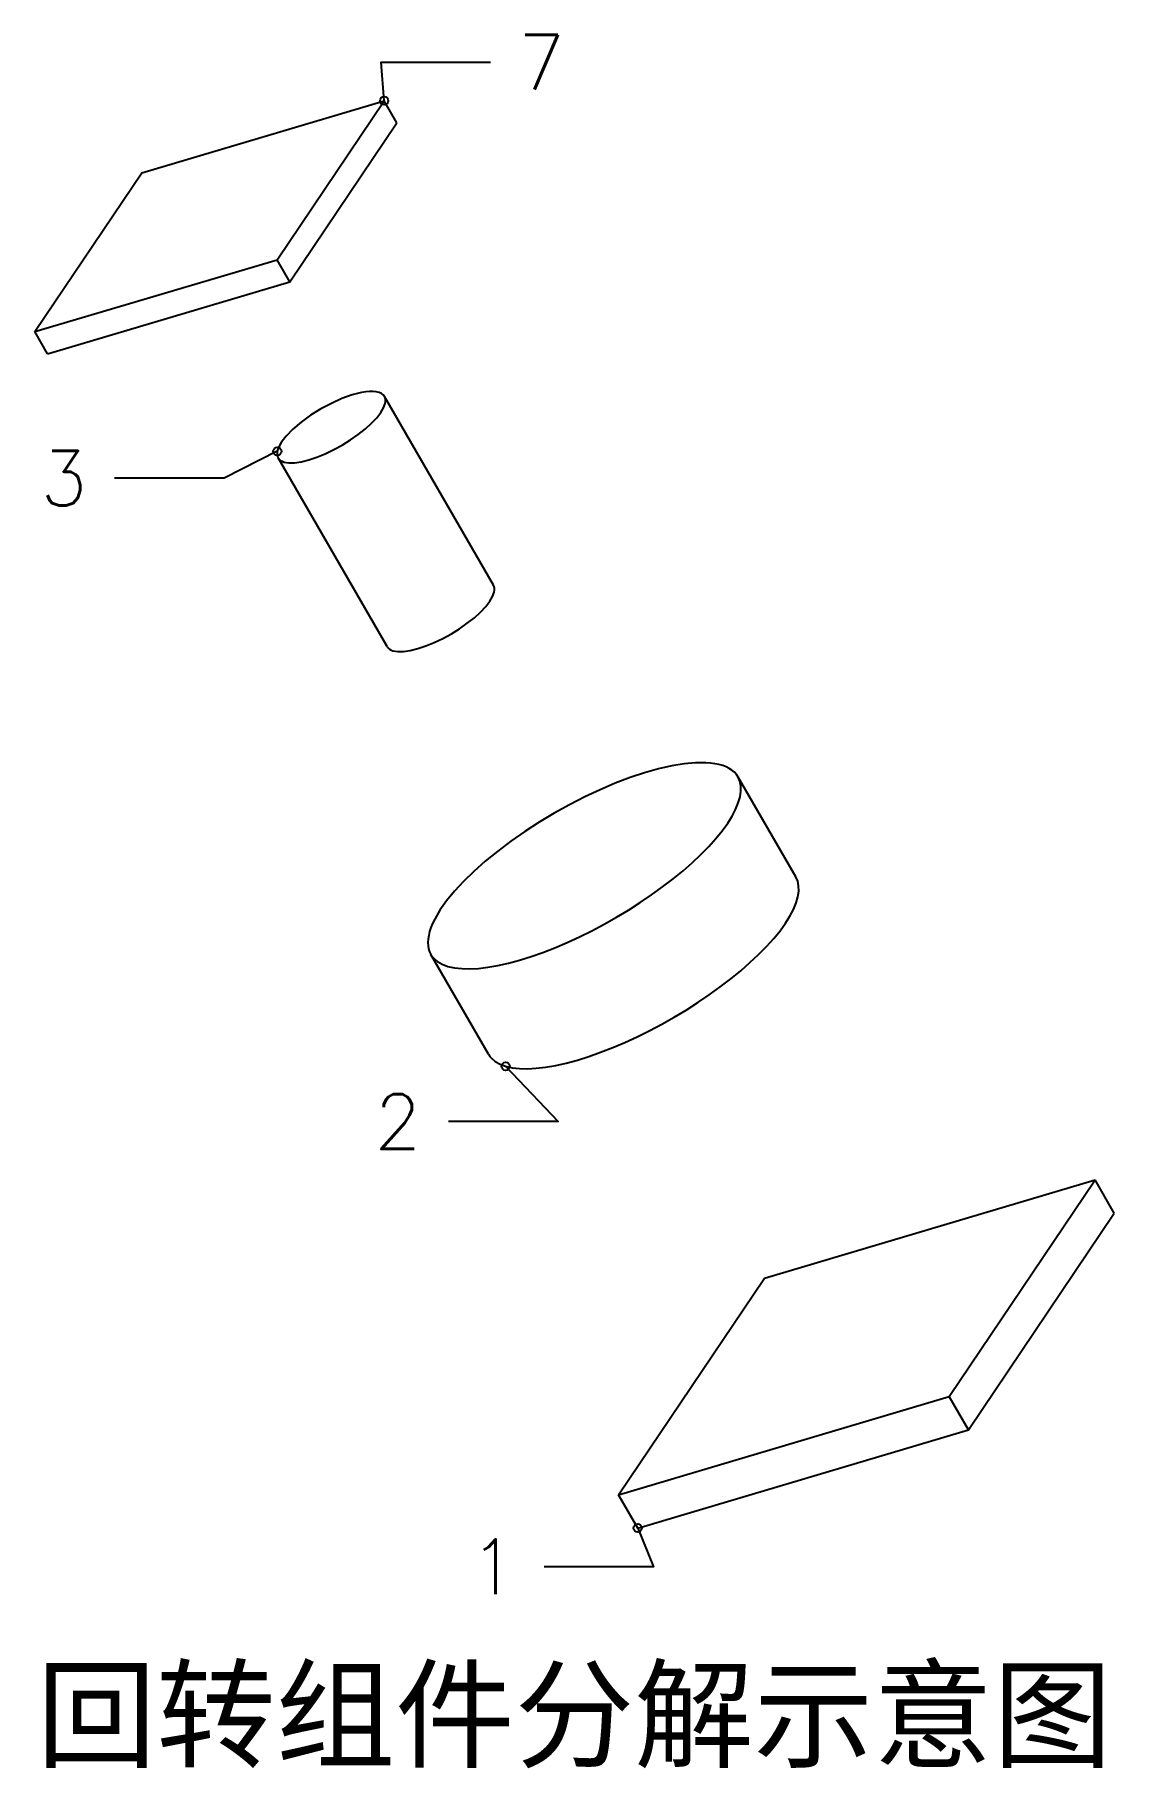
# Model space of a CAD drawing. Header units: millimetres. Extents: x 16 to 154, y 3 to 225.
import ezdxf
from ezdxf.enums import TextEntityAlignment as Align

# ---------------------------------------------------------------- set-up
doc = ezdxf.new("R2010")
doc.units = ezdxf.units.MM
for name, color, linetype in [('CAPTION', 7, 'CONTINUOUS'), ('GEOM', 7, 'CONTINUOUS'), ('LEADER', 7, 'CONTINUOUS'), ('NUM', 7, 'CONTINUOUS')]:
    doc.layers.add(name, color=color, linetype=linetype)
doc.styles.add('HZ', font='simfang.ttf')
doc.styles.add('NUM', font='txt.shx')

msp = doc.modelspace()

# ---------------------------------------------------------------- linework, layer by layer
at = {"layer": 'GEOM', "linetype": 'CONTINUOUS'}
for p, q in [((29.69, 207.03), (60.67, 216.23)), ((46.99, 195.91), (60.67, 216.23)), ((62.31, 213.39), (60.67, 216.23)), ((48.63, 193.08), (62.31, 213.39)), ((16, 186.72), (29.69, 207.03)), ((16, 186.72), (46.99, 195.91)), ((48.63, 193.08), (46.99, 195.91)), ((17.64, 183.88), (48.63, 193.08)), ((17.64, 183.88), (16, 186.72)), ((74.64, 154.3), (60.7, 178.43)), ((61.04, 146.45), (47.11, 170.58)), ((113.29, 117), (105.91, 129.78)), ((74.01, 94.33), (66.64, 107.1)), ((109.29, 65.73), (151.54, 78.27)), ((132.88, 50.57), (151.54, 78.27)), ((154, 74.02), (151.54, 78.27)), ((135.34, 46.31), (154, 74.02)), ((90.62, 38.03), (109.29, 65.73)), ((90.62, 38.03), (132.88, 50.57)), ((135.34, 46.31), (132.88, 50.57)), ((93.08, 33.77), (135.34, 46.31)), ((93.08, 33.77), (90.62, 38.03))]:
    msp.add_line(p, q, dxfattribs=at)
for points in [[(60.7, 178.43), (60.54, 178.64), (60.31, 178.81), (60.02, 178.93), (59.67, 179.02), (59.27, 179.06), (58.81, 179.06), (58.31, 179.01), (57.76, 178.92), (56.57, 178.62), (55.27, 178.15), (53.92, 177.55), (52.56, 176.83), (51.26, 176.02), (50.07, 175.15), (49.01, 174.26), (48.15, 173.37), (47.8, 172.94), (47.51, 172.53), (47.28, 172.14), (47.11, 171.77), (47.01, 171.42), (46.98, 171.11), (47.01, 170.83), (47.11, 170.58)], [(60.25, 176.38), (60.6, 176.99), (60.79, 177.55), (60.83, 177.8), (60.83, 178.03), (60.79, 178.24), (60.7, 178.43)], [(47.11, 170.58), (47.24, 170.41), (47.41, 170.26), (47.62, 170.14), (47.86, 170.05), (48.47, 169.95), (49.22, 169.96), (50.08, 170.09), (51.04, 170.33), (52.07, 170.67), (53.14, 171.11), (54.24, 171.63), (55.32, 172.22), (56.37, 172.87), (57.36, 173.56), (58.27, 174.28), (59.06, 175), (59.73, 175.71), (60.25, 176.38)], [(74.18, 152.25), (74.53, 152.86), (74.73, 153.42), (74.76, 153.67), (74.76, 153.9), (74.72, 154.11), (74.64, 154.3)], [(61.04, 146.45), (61.17, 146.28), (61.34, 146.13), (61.55, 146.01), (61.8, 145.92), (62.41, 145.82), (63.15, 145.83), (64.01, 145.96), (64.97, 146.2), (66, 146.54), (67.08, 146.97), (68.17, 147.5), (69.26, 148.09), (70.31, 148.74), (71.3, 149.43), (72.2, 150.15), (72.99, 150.87), (73.66, 151.58), (74.18, 152.25)], [(105.91, 129.78), (105.7, 130.09), (105.44, 130.38), (105.13, 130.64), (104.78, 130.87), (104.38, 131.07), (103.94, 131.24), (103.46, 131.38), (102.93, 131.48), (102.37, 131.56), (101.77, 131.6), (100.45, 131.6), (99, 131.46), (97.42, 131.21), (95.74, 130.82), (93.96, 130.32), (92.11, 129.71), (90.21, 128.98), (88.27, 128.16), (86.3, 127.24), (84.34, 126.23), (82.4, 125.16), (80.49, 124.01), (78.64, 122.81), (76.86, 121.58), (75.18, 120.31), (73.6, 119.02), (72.14, 117.72), (70.82, 116.44), (69.65, 115.17), (68.64, 113.94), (67.79, 112.74), (67.13, 111.61), (66.87, 111.06), (66.65, 110.53), (66.48, 110.03), (66.36, 109.54), (66.28, 109.07), (66.26, 108.63), (66.28, 108.21), (66.35, 107.81), (66.47, 107.44), (66.64, 107.1)], [(104.59, 123.87), (105.15, 124.77), (105.6, 125.64), (105.94, 126.46), (106.17, 127.23), (106.28, 127.96), (106.27, 128.62), (106.15, 129.23), (105.91, 129.78)], [(66.64, 107.1), (66.81, 106.84), (67.01, 106.61), (67.49, 106.19), (68.1, 105.84), (68.82, 105.57), (69.65, 105.39), (70.58, 105.29), (71.61, 105.26), (72.73, 105.32), (73.94, 105.47), (75.22, 105.69), (76.58, 105.99), (77.99, 106.38), (79.45, 106.83), (80.96, 107.36), (82.5, 107.96), (84.07, 108.62), (85.65, 109.35), (87.23, 110.13), (88.81, 110.97), (90.37, 111.85), (91.9, 112.77), (93.4, 113.73), (94.86, 114.71), (96.26, 115.72), (97.6, 116.75), (98.87, 117.79), (100.06, 118.83), (101.16, 119.87), (102.17, 120.9), (103.08, 121.92), (103.89, 122.91), (104.59, 123.87)], [(111.96, 111.1), (112.53, 112), (112.98, 112.86), (113.32, 113.68), (113.55, 114.46), (113.66, 115.18), (113.65, 115.85), (113.53, 116.46), (113.29, 117)], [(74.01, 94.33), (74.18, 94.07), (74.38, 93.83), (74.87, 93.41), (75.48, 93.07), (76.19, 92.8), (77.02, 92.61), (77.96, 92.51), (78.99, 92.49), (80.11, 92.55), (81.31, 92.69), (82.6, 92.92), (83.95, 93.22), (85.37, 93.6), (86.83, 94.06), (88.34, 94.59), (89.88, 95.19), (91.44, 95.85), (93.02, 96.57), (94.61, 97.36), (96.18, 98.19), (97.74, 99.07), (99.28, 99.99), (100.78, 100.95), (102.23, 101.94), (103.64, 102.95), (104.98, 103.98), (106.24, 105.01), (107.43, 106.06), (108.54, 107.09), (109.55, 108.13), (110.46, 109.14), (111.27, 110.13), (111.96, 111.1)]]:
    msp.add_lwpolyline(points, dxfattribs=at)
at = {"layer": 'LEADER', "linetype": 'CONTINUOUS'}
for points in [[(60.67, 216.23), (60.28, 221.18), (74.28, 221.18)], [(47.01, 171.42), (40.22, 167.97), (26.22, 167.97)], [(76.19, 92.8), (82.91, 85.73), (68.91, 85.73)], [(93.08, 33.77), (95.11, 28.82), (81.11, 28.82)]]:
    msp.add_lwpolyline(points, dxfattribs=at)
for centre in [(60.67, 216.23), (47.01, 171.42), (76.19, 92.8), (93.08, 33.77)]:
    msp.add_circle(centre, 0.525, dxfattribs=at)

# ---------------------------------------------------------------- texts
at = {"layer": 'CAPTION', "linetype": 'CONTINUOUS', "style": 'HZ'}
msp.add_text('回转组件分解示意图', height=11.2, dxfattribs=at).set_placement((85, 9.92), align=Align.MIDDLE_CENTER)
at = {"layer": 'NUM', "linetype": 'CONTINUOUS', "style": 'NUM'}
msp.add_text('7', height=7, dxfattribs=at).set_placement((77.78, 221.18), align=Align.MIDDLE_LEFT)
for s, p in [('3', (22.72, 167.97)), ('2', (65.41, 85.73)), ('1', (77.61, 28.82))]:
    msp.add_text(s, height=7, dxfattribs=at).set_placement(p, align=Align.MIDDLE_RIGHT)

doc.saveas('drawing.dxf')
